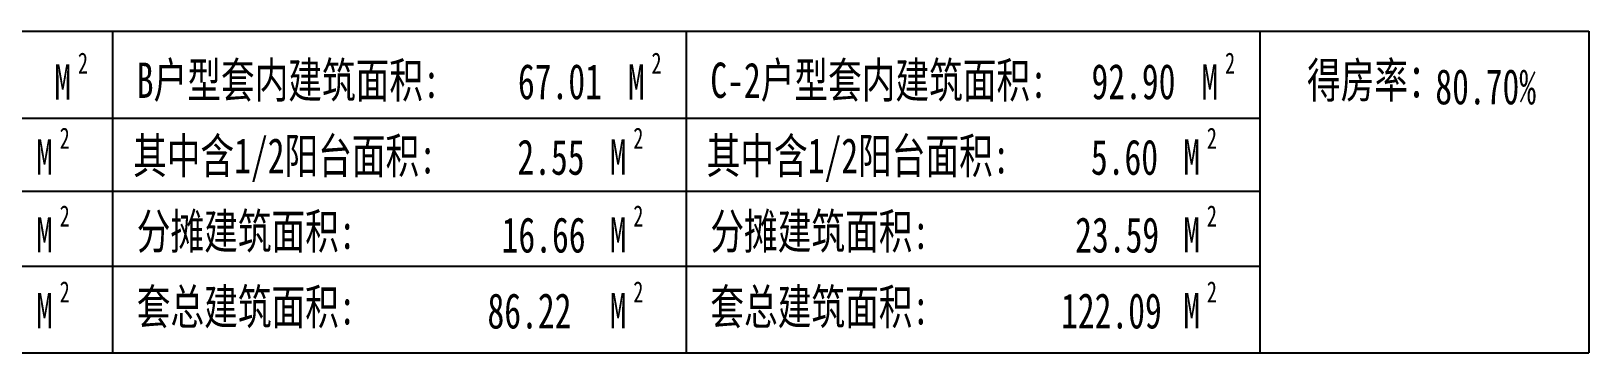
# Model space of a CAD drawing. Extents: x 5532716 to 5572872, y -448727 to -411748.
# Drawn here: x 5549206 to 5572872, y -448727 to -443837 of the extents above; entities that cross this region are included whole.
import ezdxf

# ---------------------------------------------------------------- set-up
doc = ezdxf.new("R2010")
doc.units = 0
doc.layers.add('PUB_TEXT', color=7, linetype='CONTINUOUS')
doc.styles.add('黑体', font='SIMHEI.TTF', dxfattribs={"height": 10})

# ---------------------------------------------------------------- blocks, each defined once
blk = doc.blocks.new('A$C411169D1')
at = {"layer": 'PUB_TEXT', "style": '黑体', "width": 0.7}
for s, height, p in [('2', 396, (448, 624)), ('M', 660, (7, 138))]:
    blk.add_text(s, height=height, dxfattribs=at).set_placement(p)

msp = doc.modelspace()

# ---------------------------------------------------------------- linework, layer by layer
at = {"layer": 'PUB_TEXT'}
for p, q in [((5532716, -443837), (5572872, -443837)), ((5550444, -443837), (5550444, -448727)), ((5550444, -443837), (5550444, -448727)), ((5559158, -443837), (5559158, -448727)), ((5559158, -443837), (5559158, -448727)), ((5559158, -443837), (5559158, -448727)), ((5567872, -443837), (5567872, -448727)), ((5572872, -443837), (5572872, -448727)), ((5532716, -445157), (5567872, -445157)), ((5532716, -446267), (5567872, -446267)), ((5532716, -447407), (5567872, -447407)), ((5532716, -448727), (5572872, -448727))]:
    msp.add_line(p, q, dxfattribs=at)

# ---------------------------------------------------------------- block references
at = {"layer": 'PUB_TEXT', "xscale": 0.8118225047364831, "yscale": 0.8118225046200678, "zscale": 0.8118225046030164}
for p in [(5549553, -444990), (5558267, -444990), (5566981, -444990), (5549276, -446131), (5557991, -446131), (5566705, -446131), (5549276, -447313), (5557991, -447313), (5566705, -447313), (5549276, -448467), (5557991, -448467), (5566705, -448467)]:
    msp.add_blockref('A$C411169D1', p, dxfattribs=at)

# ---------------------------------------------------------------- texts
at = {"layer": 'PUB_TEXT', "style": '黑体', "width": 0.7}
for s, height, p in [('B户型套内建筑面积:', 535.9, (5550811, -444851)), ('67.01', 535.9, (5556602, -444871)), ('C-2户型套内建筑面积:', 535.88, (5559525, -444851)), ('92.90', 535.9, (5565316, -444871)), ('得房率：', 535.9, (5568591, -444851)), ('80.70%%%', 535.9, (5570540, -444949)), ('其中含1/2阳台面积:', 535.88, (5550755, -445999)), ('其中含1/2阳台面积:', 535.88, (5559469, -445999)), ('2.55', 535.9, (5556593, -446020)), ('5.60', 535.9, (5565307, -446020)), ('分摊建筑面积:', 535.9, (5550811, -447147)), ('分摊建筑面积:', 535.9, (5559525, -447147)), ('16.66', 535.9, (5556354, -447202)), ('23.59', 535.9, (5565068, -447202)), ('套总建筑面积:', 535.9, (5550811, -448295)), ('套总建筑面积:', 535.9, (5559525, -448295)), ('86.22', 535.9, (5556139, -448356)), ('122.09', 535.9, (5564853, -448356))]:
    msp.add_text(s, height=height, dxfattribs=at).set_placement(p)

doc.saveas('drawing.dxf')
